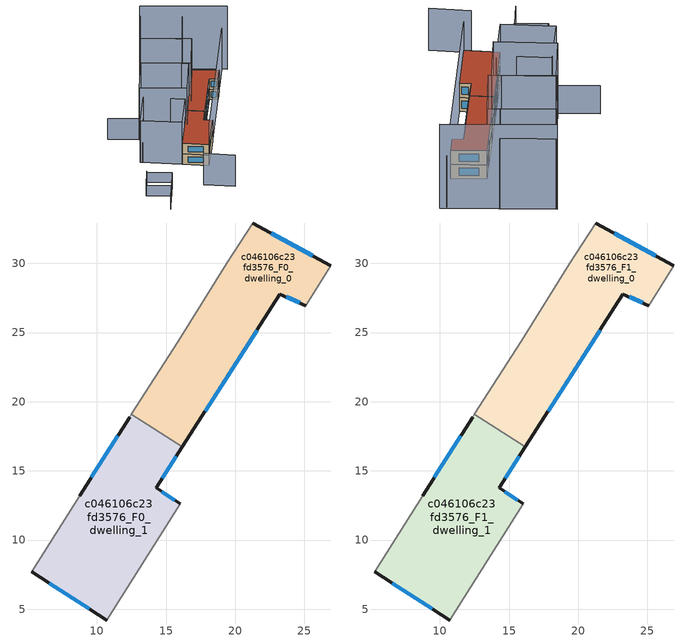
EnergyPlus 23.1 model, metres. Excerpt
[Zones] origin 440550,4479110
c046106c23fd3576_F0_dwelling_0
 floor ground (EU_floor_Construction): 26.91,29.82 25.1,26.95 23.23,27.77 16.17,16.74 12.48,19.08 15.88,24.38 19.39,30 21.26,32.92 z0
 wall outside (EU_wall_Construction): 26.91,29.82 21.26,32.92 / 16.17,16.74 23.23,27.77 25.1,26.95 z0:3
 wall adiabatic (EU_wall_Construction): 25.1,26.95 26.91,29.82 / 21.26,32.92 19.39,30 15.88,24.38 12.48,19.08 z0:3
 wall to c046106c23fd3576_F0_dwelling_1 (EU_wall_Construction): 12.48,19.08 16.17,16.74 z0:3
 window (EU_Window_Construction): 25.59,30.55 22.58,32.2 / 23.67,27.58 24.66,27.14 / 17.82,19.32 21.57,25.18 z0.7:2.3
c046106c23fd3576_F0_dwelling_1
 floor ground (EU_floor_Construction): 16.17,16.74 14.27,13.77 16.02,12.62 10.7,4.22 5.27,7.71 8.74,13.19 12.35,18.88 12.48,19.08 z0
 wall outside (EU_wall_Construction): 16.02,12.62 14.27,13.77 16.17,16.74 / 5.27,7.71 10.7,4.22 / 12.35,18.88 8.74,13.19 z0:3
 wall adiabatic (EU_wall_Construction): 10.7,4.22 16.02,12.62 / 8.74,13.19 5.27,7.71 / 12.48,19.08 12.35,18.88 z0:3
 window (EU_Window_Construction): 14.72,14.47 15.73,16.05 / 15.61,12.89 14.68,13.5 / 6.54,6.89 9.43,5.04 / 11.51,17.55 9.58,14.53 z0.7:2.3
c046106c23fd3576_F1_dwelling_0
 floor to c046106c23fd3576_F0_dwelling_0 (EU_floor_Construction): 26.91,29.82 25.1,26.95 23.23,27.77 16.17,16.74 12.48,19.08 15.88,24.38 19.39,30 21.26,32.92 z3
 wall outside (EU_wall_Construction): 26.91,29.82 21.26,32.92 / 16.17,16.74 23.23,27.77 25.1,26.95 z3:6
 wall adiabatic (EU_wall_Construction): 25.1,26.95 26.91,29.82 / 21.26,32.92 19.39,30 15.88,24.38 12.48,19.08 z3:6
 wall to c046106c23fd3576_F1_dwelling_1 (EU_wall_Construction): 12.48,19.08 16.17,16.74 z3:6
 window (EU_Window_Construction): 25.59,30.55 22.58,32.2 / 23.67,27.58 24.66,27.14 / 17.82,19.32 21.57,25.18 z3.7:5.3
 roof outside (EU_roof_Construction): 25.1,26.95 26.91,29.82 21.26,32.92 19.39,30 15.88,24.38 12.48,19.08 16.17,16.74 23.23,27.77 z6
c046106c23fd3576_F1_dwelling_1
 floor to c046106c23fd3576_F0_dwelling_1 (EU_floor_Construction): 16.17,16.74 14.27,13.77 16.02,12.62 10.7,4.22 5.27,7.71 8.74,13.19 12.35,18.88 12.48,19.08 z3
 wall outside (EU_wall_Construction): 16.02,12.62 14.27,13.77 16.17,16.74 / 5.27,7.71 10.7,4.22 / 12.35,18.88 8.74,13.19 z3:6
 wall adiabatic (EU_wall_Construction): 10.7,4.22 16.02,12.62 / 8.74,13.19 5.27,7.71 / 12.48,19.08 12.35,18.88 z3:6
 window (EU_Window_Construction): 14.72,14.47 15.73,16.05 / 15.61,12.89 14.68,13.5 / 6.54,6.89 9.43,5.04 / 11.51,17.55 9.58,14.53 z3.7:5.3
 roof outside (EU_roof_Construction): 10.7,4.22 16.02,12.62 14.27,13.77 16.17,16.74 12.48,19.08 12.35,18.88 8.74,13.19 5.27,7.71 z6
shading: 5.82,-1.99 12.02,-6.1 z0:9; -3.02,-2.52 -5.62,-7.11 / -5.36,5.3 -8.15,0.35 / -2.96,-2.59 -8.17,0.39 / -8.17,0.39 -5.51,5.04 / -5.51,5.04 -0.3,2.05 / -0.3,2.05 -2.96,-2.59 z0:3; 10.58,4.02 31.5,37.12 / 5.28,7.7 -3.01,12.92 / -3.01,12.92 2.06,20.97 / 2.06,20.97 10.35,15.75 / 10.35,15.75 5.28,7.7 z0:12; -5.35,24.77 1.94,20.78 / 1.94,20.78 -2.48,12.72 z0:6; 6.1,29.98 15.88,24.38 / 15.88,24.38 10.87,15.62 / 10.87,15.62 1.09,21.22 / 1.09,21.22 6.1,29.98 / 10.72,38.73 21.27,32.95 / 21.27,32.95 16.43,24.12 / 16.43,24.12 5.88,29.91 / 5.88,29.91 10.72,38.73 / 14.9,46.59 23.59,41.89 / 23.59,41.89 19.32,34.01 / 19.32,34.01 10.64,38.71 / 10.64,38.71 14.9,46.59 z0:15; 32.81,36.89 14.78,46.66 z0:18
[Building]
EU S2 Campaign: North Axis=0; Terrain=City; Solar Distribution=FullExterior
[Site:Location]
Madrid: Latitude=40.5; Longitude=-3.5; Time Zone=1; Elevation=609
[SizingPeriod:WeatherFileDays]
AnnualSizingPeriod: Begin Month=1; Begin Day of Month=1; End Month=12; End Day of Month=31; Day of Week for Start Day=Monday; Use Weather File Daylight Saving Period=No; Use Weather File Rain and Snow Indicators=No
[MATERIAL]
EU_InternalMass_Material: Roughness=MediumRough; Thickness=0.1; Conductivity=1; Density=1800; Specific Heat=900; Thermal Absorptance=0.9; Solar Absorptance=0.7; Visible Absorptance=0.7
[MATERIAL:NOMASS] Roughness=MediumRough; Thermal Absorptance=0.9; Solar Absorptance=0.7; Visible Absorptance=0.7
Name | Thermal Resistance
EU_wall_NoMass | 0.419739
EU_roof_NoMass | 0.352165
EU_floor_NoMass | 0.608284
[WINDOWMATERIAL:SIMPLEGLAZINGSYSTEM]
EU_Window_SimpleGlazing: UFactor=4.8352; Solar Heat Gain Coefficient=0.85; Visible Transmittance=0.85
[CONSTRUCTION]
EU_wall_Construction: EU_wall_NoMass
EU_roof_Construction: EU_roof_NoMass
EU_floor_Construction: EU_floor_NoMass
EU_Window_Construction: EU_Window_SimpleGlazing
EU_InternalMass_Construction: EU_InternalMass_Material
[ZONE] Type=1; Multiplier=1; Ceiling Height=autocalculate; Floor Area=autocalculate; Part of Total Floor Area=Yes
Name | Volume
c046106c23fd3576_F0_dwelling_0 | 238.978
c046106c23fd3576_F1_dwelling_0 | 238.979
c046106c23fd3576_F0_dwelling_1; c046106c23fd3576_F1_dwelling_1 | 238.967
[INTERNALMASS] Construction=EU_InternalMass_Construction
Name | Zone or ZoneList | Surface Area
c046106c23fd3576_F0_dwelling_0_EU_InternalMass | c046106c23fd3576_F0_dwelling_0 | 79.6594
c046106c23fd3576_F0_dwelling_1_EU_InternalMass | c046106c23fd3576_F0_dwelling_1 | 79.6556
c046106c23fd3576_F1_dwelling_0_EU_InternalMass | c046106c23fd3576_F1_dwelling_0 | 79.6594
c046106c23fd3576_F1_dwelling_1_EU_InternalMass | c046106c23fd3576_F1_dwelling_1 | 79.6556
[OTHEREQUIPMENT] Fuel Type=Electricity; Design Level Calculation Method=Watts/Area; Power per Zone Floor Area=1; Fraction Latent=0; Fraction Radiant=0; Fraction Lost=0; Carbon Dioxide Generation Rate=0; EndUse Subcategory=EU_Step8_InternalGains
Name | Zone or ZoneList or Space or SpaceList | Schedule
EU_Step8_InternalGain_c046106c23fd3576_F0_dwelling_0_f000 | c046106c23fd3576_F0_dwelling_0 | EU_Step8_GainSchedule_c046106c23fd3576_F0_dwelling_0_f000
EU_Step8_InternalGain_c046106c23fd3576_F0_dwelling_1_f000 | c046106c23fd3576_F0_dwelling_1 | EU_Step8_GainSchedule_c046106c23fd3576_F0_dwelling_1_f000
EU_Step8_InternalGain_c046106c23fd3576_F1_dwelling_0_f000 | c046106c23fd3576_F1_dwelling_0 | EU_Step8_GainSchedule_c046106c23fd3576_F1_dwelling_0_f000
EU_Step8_InternalGain_c046106c23fd3576_F1_dwelling_1_f000 | c046106c23fd3576_F1_dwelling_1 | EU_Step8_GainSchedule_c046106c23fd3576_F1_dwelling_1_f000
[ZONEVENTILATION:DESIGNFLOWRATE] Schedule=EU_AlwaysOn; Design Flow Rate Calculation Method=AirChanges/Hour; Air Changes per Hour=0.703302; Ventilation Type=Natural; Fan Pressure Rise=0; Fan Total Efficiency=1; Constant Term Coefficient=1; Temperature Term Coefficient=0; Velocity Term Coefficient=0; Velocity Squared Term Coefficient=0; Minimum Indoor Temperature=-100; Maximum Indoor Temperature=100; Delta Temperature=-100; Minimum Outdoor Temperature=-100; Maximum Outdoor Temperature=100; Maximum Wind Speed=40
Name | Zone or ZoneList or Space or SpaceList
EU_ConstantAir_c046106c23fd3576_F0_dwelling_0 | c046106c23fd3576_F0_dwelling_0
EU_ConstantAir_c046106c23fd3576_F0_dwelling_1 | c046106c23fd3576_F0_dwelling_1
EU_ConstantAir_c046106c23fd3576_F1_dwelling_0 | c046106c23fd3576_F1_dwelling_0
EU_ConstantAir_c046106c23fd3576_F1_dwelling_1 | c046106c23fd3576_F1_dwelling_1
[HVACTEMPLATE:THERMOSTAT] Constant Heating Setpoint=20; Constant Cooling Setpoint=50
EU_HeatOnly_c046106c23fd3576_F0_dwelling_0; EU_HeatOnly_c046106c23fd3576_F0_dwelling_1; EU_HeatOnly_c046106c23fd3576_F1_dwelling_0; EU_HeatOnly_c046106c23fd3576_F1_dwelling_1
[HVACTEMPLATE:ZONE:IDEALLOADSAIRSYSTEM] System Availability Schedule=EU_AlwaysOn; Maximum Heating Supply Air Temperature=50; Minimum Cooling Supply Air Temperature=13; Maximum Heating Supply Air Humidity Ratio=0.0156; Minimum Cooling Supply Air Humidity Ratio=0.0077; Heating Limit=NoLimit; Cooling Limit=NoLimit; Heating Availability Schedule=EU_AlwaysOn; Cooling Availability Schedule=EU_CoolingOff; Dehumidification Control Type=ConstantSensibleHeatRatio; Cooling Sensible Heat Ratio=0.7; Dehumidification Setpoint=60; Humidification Control Type=None; Humidification Setpoint=30; Outdoor Air Method=None; Outdoor Air Flow Rate per Person=0.00944; Outdoor Air Flow Rate per Zone Floor Area=0; Outdoor Air Flow Rate per Zone=0; Demand Controlled Ventilation Type=None; Outdoor Air Economizer Type=NoEconomizer; Heat Recovery Type=None; Sensible Heat Recovery Effectiveness=0.7; Latent Heat Recovery Effectiveness=0.65
Name | Template Thermostat
c046106c23fd3576_F0_dwelling_0 | EU_HeatOnly_c046106c23fd3576_F0_dwelling_0
c046106c23fd3576_F0_dwelling_1 | EU_HeatOnly_c046106c23fd3576_F0_dwelling_1
c046106c23fd3576_F1_dwelling_0 | EU_HeatOnly_c046106c23fd3576_F1_dwelling_0
c046106c23fd3576_F1_dwelling_1 | EU_HeatOnly_c046106c23fd3576_F1_dwelling_1
[SIZING:ZONE] Zone Cooling Design Supply Air Temperature Input Method=SupplyAirTemperature; Zone Cooling Design Supply Air Temperature=13; Zone Heating Design Supply Air Temperature Input Method=SupplyAirTemperature; Zone Heating Design Supply Air Temperature=50; Zone Cooling Design Supply Air Humidity Ratio=0.008; Zone Heating Design Supply Air Humidity Ratio=0.008; Cooling Design Air Flow Method=DesignDay; Cooling Design Air Flow Rate=0; Cooling Minimum Air Flow per Zone Floor Area=0.000762; Cooling Minimum Air Flow=0; Cooling Minimum Air Flow Fraction=0.2; Heating Design Air Flow Method=DesignDay; Heating Design Air Flow Rate=0; Heating Maximum Air Flow per Zone Floor Area=0.002032; Heating Maximum Air Flow=0.141576; Heating Maximum Air Flow Fraction=0.3; Account for Dedicated Outdoor Air System=No; Dedicated Outdoor Air System Control Strategy=NeutralSupplyAir; Dedicated Outdoor Air Low Setpoint Temperature for Design=autosize; Dedicated Outdoor Air High Setpoint Temperature for Design=autosize; Zone Load Sizing Method=Sensible Load Only No Latent Load; Zone Latent Cooling Design Supply Air Humidity Ratio Input Method=HumidityRatioDifference; Zone Cooling Design Supply Air Humidity Ratio Difference=0.005; Zone Latent Heating Design Supply Air Humidity Ratio Input Method=HumidityRatioDifference; Zone Humidification Design Supply Air Humidity Ratio Difference=0.005
c046106c23fd3576_F0_dwelling_0; c046106c23fd3576_F0_dwelling_1; c046106c23fd3576_F1_dwelling_0; c046106c23fd3576_F1_dwelling_1
[SCHEDULE:CONSTANT]
Name | Hourly Value
EU_AlwaysOn | 1
EU_CoolingOff | 0
[SCHEDULE:FILE] Column Number=1; Rows to Skip at Top=0; Number of Hours of Data=8760; Column Separator=Comma; Interpolate to Timestep=No; Minutes per Item=60; Adjust Schedule for Daylight Savings=Yes
Name | File
EU_Step8_GainSchedule_c046106c23fd3576_F0_dwelling_0_f000 | ../../schedules/c046106c23fd3576/c046106c23fd3576_F0_dwelling_0_f000_gain.csv
EU_Step8_GainSchedule_c046106c23fd3576_F0_dwelling_1_f000 | ../../schedules/c046106c23fd3576/c046106c23fd3576_F0_dwelling_1_f000_gain.csv
EU_Step8_GainSchedule_c046106c23fd3576_F1_dwelling_0_f000 | ../../schedules/c046106c23fd3576/c046106c23fd3576_F1_dwelling_0_f000_gain.csv
EU_Step8_GainSchedule_c046106c23fd3576_F1_dwelling_1_f000 | ../../schedules/c046106c23fd3576/c046106c23fd3576_F1_dwelling_1_f000_gain.csv
